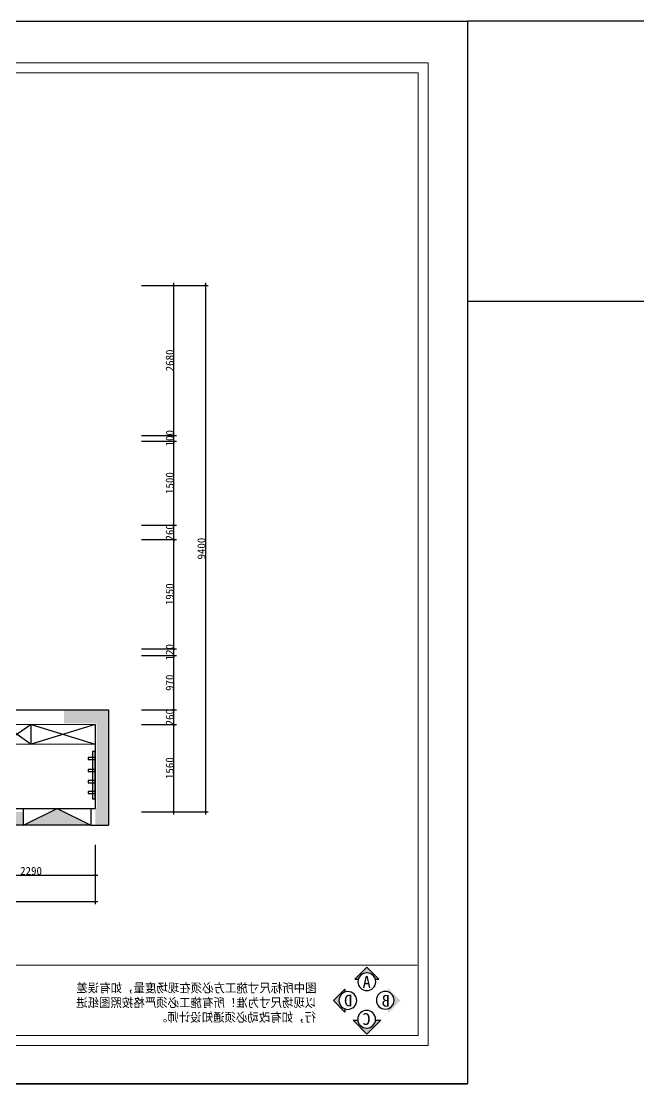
# Model space of a CAD drawing. Header units: inches. Extents: x 1174834 to 1369688, y -175882 to -108740.
# Drawn here: x 1193697 to 1204721, y -146600 to -127629 of the extents above; entities that cross this region are included whole.
import ezdxf

# ---------------------------------------------------------------- set-up
doc = ezdxf.new("R2010")
doc.units = ezdxf.units.IN
doc.header["$LTSCALE"] = 500
doc.header["$MEASUREMENT"] = 0
doc.linetypes.add('ACAD_ISO03W100', pattern=[30, 12, -18])
doc.linetypes.add('DASH', pattern=[0.35, 0.25, -0.1])
doc.layers.add('022外尺寸标注', color=4, linetype='Continuous', lineweight=0)
doc.layers.add('填充线', color=143, linetype='Continuous', lineweight=9)
for name, color, linetype in [('A-01-原始墙体', 7, 'Continuous'), ('SH-尺寸标注', 32, 'Continuous'), ('WALL', 255, 'Continuous'), ('填充', 251, 'Continuous'), ('家具', 2, 'Continuous'), ('特细线', 251, 'Continuous')]:
    doc.layers.add(name, color=color, linetype=linetype)
doc.styles.add('QHGM-宋体', font='', dxfattribs={"width": 0.8})
doc.styles.add('宋体', font='', dxfattribs={"height": 80})
doc.styles.add('样式_1', font='')
doc.styles.add('黑体', font='simhei.ttf', dxfattribs={"height": 80})
doc.styles.get('QHGM-宋体').set_extended_font_data('SimSun')
doc.styles.get('宋体').set_extended_font_data('NSimSun')
doc.styles.get('样式_1').set_extended_font_data('FangSong_GB2312')
doc.dimstyles.new('D_20_2.35', dxfattribs={"dimtxt": 142.857143, "dimasz": 35.714286, "dimexe": 47.619048, "dimexo": 0, "dimgap": 0, "dimtad": 1, "dimdec": 0, "dimzin": 1, "dimdsep": 46, "dimtxsty": 'Standard', "dimblk": 'ARCHTICK', "dimcen": 0.09, "dimdle": 47.619048, "dimclrd": 252, "dimclre": 252, "dimclrt": 134, "dimadec": 0, "dimazin": 0, "dimtfac": 1, "dimtdec": 4, "dimtix": 1, "dimtmove": 2, "dimatfit": 3, "dimfxl": 1, "dimtolj": 1, "dimtzin": 0, "dimarcsym": 0})

# ---------------------------------------------------------------- blocks, each defined once
blk = doc.blocks.new('_ArchTick')
at = {"color": 0, "linetype": 'ByBlock', "const_width": 0.15}
blk.add_lwpolyline([(-0.5, -0.5), (0.5, 0.5)], dxfattribs=at)
blk = doc.blocks.new('*D229')
at = {"layer": 'Defpoints', "color": 0, "linetype": 'Continuous', "transparency": 16777216}
for p in [(1192727, -142333), (1195017, -142333), (1195017, -142873)]:
    blk.add_point(p, dxfattribs=at)
at = {"layer": 'SH-尺寸标注', "color": 252, "linetype": 'Continuous', "lineweight": -2, "transparency": 16777216}
for p, q in [((1192727, -142333), (1192727, -142920)), ((1195017, -142333), (1195017, -142920)), ((1192679, -142873), (1195065, -142873))]:
    blk.add_line(p, q, dxfattribs=at)
at = {"layer": 'SH-尺寸标注', "color": 252, "linetype": 'Continuous', "lineweight": -2, "transparency": 16777216, "xscale": 35.71428581050463, "yscale": 35.71428581050463, "zscale": 35.71428581050463, "rotation": 180}
blk.add_blockref('_ArchTick', (1192727, -142873), dxfattribs=at)
at = {"layer": 'SH-尺寸标注', "color": 252, "linetype": 'Continuous', "lineweight": -2, "transparency": 16777216, "xscale": 35.71428581050463, "yscale": 35.71428581050463, "zscale": 35.71428581050463}
blk.add_blockref('_ArchTick', (1195017, -142873), dxfattribs=at)
at = {"layer": 'SH-尺寸标注', "color": 134, "linetype": 'Continuous', "transparency": 16777216, "insert": (1193872, -142801), "char_height": 142.9, "attachment_point": 5}
blk.add_mtext('\\A1;2290', dxfattribs=at)
blk = doc.blocks.new('*D230')
at = {"layer": 'Defpoints', "color": 0, "linetype": 'Continuous', "transparency": 16777216}
for p in [(1183907, -142333), (1195017, -142333), (1195017, -143344)]:
    blk.add_point(p, dxfattribs=at)
at = {"layer": 'SH-尺寸标注', "color": 252, "linetype": 'Continuous', "lineweight": -2, "transparency": 16777216}
for p, q in [((1183907, -142333), (1183907, -143392)), ((1195017, -142333), (1195017, -143392)), ((1183859, -143344), (1195065, -143344))]:
    blk.add_line(p, q, dxfattribs=at)
at = {"layer": 'SH-尺寸标注', "color": 252, "linetype": 'Continuous', "lineweight": -2, "transparency": 16777216, "xscale": 35.71428581050463, "yscale": 35.71428581050463, "zscale": 35.71428581050463, "rotation": 180}
blk.add_blockref('_ArchTick', (1183907, -143344), dxfattribs=at)
at = {"layer": 'SH-尺寸标注', "color": 252, "linetype": 'Continuous', "lineweight": -2, "transparency": 16777216, "xscale": 35.71428581050463, "yscale": 35.71428581050463, "zscale": 35.71428581050463}
blk.add_blockref('_ArchTick', (1195017, -143344), dxfattribs=at)
at = {"layer": 'SH-尺寸标注', "color": 134, "linetype": 'Continuous', "transparency": 16777216, "insert": (1189462, -143272), "char_height": 142.9, "attachment_point": 5}
blk.add_mtext('\\A1;11110', dxfattribs=at)
blk = doc.blocks.new('*D246')
at = {"layer": 'Defpoints', "color": 0, "linetype": 'Continuous', "transparency": 16777216}
for p in [(1195842, -140185), (1196419, -140185), (1195842, -141745)]:
    blk.add_point(p, dxfattribs=at)
at = {"layer": 'SH-尺寸标注', "color": 252, "linetype": 'Continuous', "lineweight": -2, "transparency": 16777216}
for p, q in [((1195842, -140185), (1196467, -140185)), ((1196419, -141793), (1196419, -140138)), ((1195842, -141745), (1196467, -141745))]:
    blk.add_line(p, q, dxfattribs=at)
at = {"layer": 'SH-尺寸标注', "color": 252, "linetype": 'Continuous', "lineweight": -2, "transparency": 16777216, "xscale": 35.71428581050463, "yscale": 35.71428581050463, "zscale": 35.71428581050463}
for p, rotation in [((1196419, -140185), 90), ((1196419, -141745), 270)]:
    blk.add_blockref('_ArchTick', p, dxfattribs=dict(at, rotation=rotation))
at = {"layer": 'SH-尺寸标注', "color": 134, "linetype": 'Continuous', "transparency": 16777216, "insert": (1196348, -140965), "char_height": 142.9, "attachment_point": 5, "rotation": 90}
blk.add_mtext('\\A1;1560', dxfattribs=at)
blk = doc.blocks.new('*D247')
at = {"layer": 'Defpoints', "color": 0, "linetype": 'Continuous', "transparency": 16777216}
for p in [(1195842, -139925), (1196419, -139925), (1195842, -140185)]:
    blk.add_point(p, dxfattribs=at)
at = {"layer": 'SH-尺寸标注', "color": 252, "linetype": 'Continuous', "lineweight": -2, "transparency": 16777216}
for p, q in [((1195842, -139925), (1196467, -139925)), ((1196419, -139925), (1196419, -139890)), ((1196419, -140185), (1196419, -139925)), ((1195842, -140185), (1196467, -140185)), ((1196419, -140185), (1196419, -140221))]:
    blk.add_line(p, q, dxfattribs=at)
at = {"layer": 'SH-尺寸标注', "color": 252, "linetype": 'Continuous', "lineweight": -2, "transparency": 16777216, "xscale": 35.71428581050463, "yscale": 35.71428581050463, "zscale": 35.71428581050463}
for p, rotation in [((1196419, -139925), 270), ((1196419, -140185), 90)]:
    blk.add_blockref('_ArchTick', p, dxfattribs=dict(at, rotation=rotation))
at = {"layer": 'SH-尺寸标注', "color": 134, "linetype": 'Continuous', "transparency": 16777216, "insert": (1196348, -140055), "char_height": 142.9, "attachment_point": 5, "rotation": 90}
blk.add_mtext('\\A1;260', dxfattribs=at)
blk = doc.blocks.new('*D248')
at = {"layer": 'Defpoints', "color": 0, "linetype": 'Continuous', "transparency": 16777216}
for p in [(1195842, -138955), (1196419, -138955), (1195842, -139925)]:
    blk.add_point(p, dxfattribs=at)
at = {"layer": 'SH-尺寸标注', "color": 252, "linetype": 'Continuous', "lineweight": -2, "transparency": 16777216}
for p, q in [((1195842, -138955), (1196467, -138955)), ((1196419, -139973), (1196419, -138908)), ((1195842, -139925), (1196467, -139925))]:
    blk.add_line(p, q, dxfattribs=at)
at = {"layer": 'SH-尺寸标注', "color": 252, "linetype": 'Continuous', "lineweight": -2, "transparency": 16777216, "xscale": 35.71428581050463, "yscale": 35.71428581050463, "zscale": 35.71428581050463}
for p, rotation in [((1196419, -138955), 90), ((1196419, -139925), 270)]:
    blk.add_blockref('_ArchTick', p, dxfattribs=dict(at, rotation=rotation))
at = {"layer": 'SH-尺寸标注', "color": 134, "linetype": 'Continuous', "transparency": 16777216, "insert": (1196348, -139440), "char_height": 142.9, "attachment_point": 5, "rotation": 90}
blk.add_mtext('\\A1;970', dxfattribs=at)
blk = doc.blocks.new('*D249')
at = {"layer": 'Defpoints', "color": 0, "linetype": 'Continuous', "transparency": 16777216}
for p in [(1195842, -138835), (1196419, -138835), (1195842, -138955)]:
    blk.add_point(p, dxfattribs=at)
at = {"layer": 'SH-尺寸标注', "color": 252, "linetype": 'Continuous', "lineweight": -2, "transparency": 16777216}
for p, q in [((1195842, -138835), (1196467, -138835)), ((1196419, -138835), (1196419, -138800)), ((1196419, -138955), (1196419, -138835)), ((1195842, -138955), (1196467, -138955)), ((1196419, -138955), (1196419, -138991))]:
    blk.add_line(p, q, dxfattribs=at)
at = {"layer": 'SH-尺寸标注', "color": 252, "linetype": 'Continuous', "lineweight": -2, "transparency": 16777216, "xscale": 35.71428581050463, "yscale": 35.71428581050463, "zscale": 35.71428581050463}
for p, rotation in [((1196419, -138835), 270), ((1196419, -138955), 90)]:
    blk.add_blockref('_ArchTick', p, dxfattribs=dict(at, rotation=rotation))
at = {"layer": 'SH-尺寸标注', "color": 134, "linetype": 'Continuous', "transparency": 16777216, "insert": (1196348, -138895), "char_height": 142.9, "attachment_point": 5, "rotation": 90}
blk.add_mtext('\\A1;120', dxfattribs=at)
blk = doc.blocks.new('*D250')
at = {"layer": 'Defpoints', "color": 0, "linetype": 'Continuous', "transparency": 16777216}
for p in [(1195842, -136885), (1196419, -136885), (1195842, -138835)]:
    blk.add_point(p, dxfattribs=at)
at = {"layer": 'SH-尺寸标注', "color": 252, "linetype": 'Continuous', "lineweight": -2, "transparency": 16777216}
for p, q in [((1195842, -136885), (1196467, -136885)), ((1196419, -138883), (1196419, -136838)), ((1195842, -138835), (1196467, -138835))]:
    blk.add_line(p, q, dxfattribs=at)
at = {"layer": 'SH-尺寸标注', "color": 252, "linetype": 'Continuous', "lineweight": -2, "transparency": 16777216, "xscale": 35.71428581050463, "yscale": 35.71428581050463, "zscale": 35.71428581050463}
for p, rotation in [((1196419, -136885), 90), ((1196419, -138835), 270)]:
    blk.add_blockref('_ArchTick', p, dxfattribs=dict(at, rotation=rotation))
at = {"layer": 'SH-尺寸标注', "color": 134, "linetype": 'Continuous', "transparency": 16777216, "insert": (1196348, -137860), "char_height": 142.9, "attachment_point": 5, "rotation": 90}
blk.add_mtext('\\A1;1950', dxfattribs=at)
blk = doc.blocks.new('*D251')
at = {"layer": 'Defpoints', "color": 0, "linetype": 'Continuous', "transparency": 16777216}
for p in [(1195842, -136625), (1196419, -136625), (1195842, -136885)]:
    blk.add_point(p, dxfattribs=at)
at = {"layer": 'SH-尺寸标注', "color": 252, "linetype": 'Continuous', "lineweight": -2, "transparency": 16777216}
for p, q in [((1195842, -136625), (1196467, -136625)), ((1196419, -136625), (1196419, -136590)), ((1196419, -136885), (1196419, -136625)), ((1195842, -136885), (1196467, -136885)), ((1196419, -136885), (1196419, -136921))]:
    blk.add_line(p, q, dxfattribs=at)
at = {"layer": 'SH-尺寸标注', "color": 252, "linetype": 'Continuous', "lineweight": -2, "transparency": 16777216, "xscale": 35.71428581050463, "yscale": 35.71428581050463, "zscale": 35.71428581050463}
for p, rotation in [((1196419, -136625), 270), ((1196419, -136885), 90)]:
    blk.add_blockref('_ArchTick', p, dxfattribs=dict(at, rotation=rotation))
at = {"layer": 'SH-尺寸标注', "color": 134, "linetype": 'Continuous', "transparency": 16777216, "insert": (1196348, -136755), "char_height": 142.9, "attachment_point": 5, "rotation": 90}
blk.add_mtext('\\A1;260', dxfattribs=at)
blk = doc.blocks.new('*D252')
at = {"layer": 'Defpoints', "color": 0, "linetype": 'Continuous', "transparency": 16777216}
for p in [(1195842, -135125), (1196419, -135125), (1195842, -136625)]:
    blk.add_point(p, dxfattribs=at)
at = {"layer": 'SH-尺寸标注', "color": 252, "linetype": 'Continuous', "lineweight": -2, "transparency": 16777216}
for p, q in [((1195842, -135125), (1196467, -135125)), ((1196419, -136673), (1196419, -135078)), ((1195842, -136625), (1196467, -136625))]:
    blk.add_line(p, q, dxfattribs=at)
at = {"layer": 'SH-尺寸标注', "color": 252, "linetype": 'Continuous', "lineweight": -2, "transparency": 16777216, "xscale": 35.71428581050463, "yscale": 35.71428581050463, "zscale": 35.71428581050463}
for p, rotation in [((1196419, -135125), 90), ((1196419, -136625), 270)]:
    blk.add_blockref('_ArchTick', p, dxfattribs=dict(at, rotation=rotation))
at = {"layer": 'SH-尺寸标注', "color": 134, "linetype": 'Continuous', "transparency": 16777216, "insert": (1196348, -135875), "char_height": 142.9, "attachment_point": 5, "rotation": 90}
blk.add_mtext('\\A1;1500', dxfattribs=at)
blk = doc.blocks.new('*D253')
at = {"layer": 'Defpoints', "color": 0, "linetype": 'Continuous', "transparency": 16777216}
for p in [(1195842, -135025), (1196419, -135025), (1195842, -135125)]:
    blk.add_point(p, dxfattribs=at)
at = {"layer": 'SH-尺寸标注', "color": 252, "linetype": 'Continuous', "lineweight": -2, "transparency": 16777216}
for p, q in [((1195842, -135025), (1196467, -135025)), ((1196419, -135025), (1196419, -134990)), ((1196419, -135125), (1196419, -135025)), ((1195842, -135125), (1196467, -135125)), ((1196419, -135125), (1196419, -135161))]:
    blk.add_line(p, q, dxfattribs=at)
at = {"layer": 'SH-尺寸标注', "color": 252, "linetype": 'Continuous', "lineweight": -2, "transparency": 16777216, "xscale": 35.71428581050463, "yscale": 35.71428581050463, "zscale": 35.71428581050463}
for p, rotation in [((1196419, -135025), 270), ((1196419, -135125), 90)]:
    blk.add_blockref('_ArchTick', p, dxfattribs=dict(at, rotation=rotation))
at = {"layer": 'SH-尺寸标注', "color": 134, "linetype": 'Continuous', "transparency": 16777216, "insert": (1196348, -135075), "char_height": 142.9, "attachment_point": 5, "rotation": 90}
blk.add_mtext('\\A1;100', dxfattribs=at)
blk = doc.blocks.new('*D254')
at = {"layer": 'Defpoints', "color": 0, "linetype": 'Continuous', "transparency": 16777216}
for p in [(1195842, -132345), (1196419, -132345), (1195842, -135025)]:
    blk.add_point(p, dxfattribs=at)
at = {"layer": 'SH-尺寸标注', "color": 252, "linetype": 'Continuous', "lineweight": -2, "transparency": 16777216}
for p, q in [((1195842, -132345), (1196467, -132345)), ((1196419, -135073), (1196419, -132298)), ((1195842, -135025), (1196467, -135025))]:
    blk.add_line(p, q, dxfattribs=at)
at = {"layer": 'SH-尺寸标注', "color": 252, "linetype": 'Continuous', "lineweight": -2, "transparency": 16777216, "xscale": 35.71428581050463, "yscale": 35.71428581050463, "zscale": 35.71428581050463}
for p, rotation in [((1196419, -132345), 90), ((1196419, -135025), 270)]:
    blk.add_blockref('_ArchTick', p, dxfattribs=dict(at, rotation=rotation))
at = {"layer": 'SH-尺寸标注', "color": 134, "linetype": 'Continuous', "transparency": 16777216, "insert": (1196348, -133685), "char_height": 142.9, "attachment_point": 5, "rotation": 90}
blk.add_mtext('\\A1;2680', dxfattribs=at)
blk = doc.blocks.new('*D255')
at = {"layer": 'Defpoints', "color": 0, "linetype": 'Continuous', "transparency": 16777216}
for p in [(1195842, -132345), (1195842, -141745), (1196985, -141745)]:
    blk.add_point(p, dxfattribs=at)
at = {"layer": 'SH-尺寸标注', "color": 252, "linetype": 'Continuous', "lineweight": -2, "transparency": 16777216}
for p, q in [((1195842, -132345), (1197033, -132345)), ((1196985, -132298), (1196985, -141793)), ((1195842, -141745), (1197033, -141745))]:
    blk.add_line(p, q, dxfattribs=at)
at = {"layer": 'SH-尺寸标注', "color": 252, "linetype": 'Continuous', "lineweight": -2, "transparency": 16777216, "xscale": 35.71428581050463, "yscale": 35.71428581050463, "zscale": 35.71428581050463}
for p, rotation in [((1196985, -132345), 90), ((1196985, -141745), 270)]:
    blk.add_blockref('_ArchTick', p, dxfattribs=dict(at, rotation=rotation))
at = {"layer": 'SH-尺寸标注', "color": 134, "linetype": 'Continuous', "transparency": 16777216, "insert": (1196914, -137045), "char_height": 142.9, "attachment_point": 5, "rotation": 90}
blk.add_mtext('\\A1;9400', dxfattribs=at)
blk = doc.blocks.new('grhfgxghd')
at = {"layer": '填充'}
h = blk.add_hatch(color=256, dxfattribs=at)
edge = h.paths.add_edge_path()
edge.add_line((4603.04, -586.82), (4601.8, -586.82))
edge.add_line((4601.8, -586.82), (4606.01, -582.6))
edge.add_line((4606.01, -582.6), (4610.23, -586.82))
edge.add_line((4610.23, -586.82), (4609, -586.82))
edge.add_ellipse((4606.02, -587.69), major_axis=(3.1, 0), ratio=1, start_angle=16.2569, end_angle=163.6607)
edge = h.paths.add_edge_path()
edge.add_line((4617.71, -594.3), (4613.66, -598.36))
edge.add_line((4613.66, -598.36), (4613.66, -597.18))
edge.add_ellipse((4612.65, -594.25), major_axis=(3.1, 0), ratio=1, start_angle=-71.1175, end_angle=-0.0533)
edge.add_ellipse((4612.65, -594.25), major_axis=(-3.1, 0), ratio=1, start_angle=180.0264, end_angle=251.0906)
edge.add_line((4613.66, -591.31), (4613.66, -590.25))
edge.add_line((4613.66, -590.25), (4617.71, -594.3))
edge = h.paths.add_edge_path()
edge.add_ellipse((4599.6, -594.18), major_axis=(3.1, 0), ratio=1, start_angle=179.9724, end_angle=251.2533)
edge.add_line((4598.6, -597.12), (4598.6, -598.6))
edge.add_line((4598.6, -598.6), (4594.31, -594.3))
edge.add_line((4594.31, -594.3), (4598.6, -590.01))
edge.add_line((4598.6, -590.01), (4598.6, -591.24))
edge.add_ellipse((4599.6, -594.18), major_axis=(3.1, 0), ratio=1, start_angle=108.6746, end_angle=179.9555)
edge = h.paths.add_edge_path()
edge.add_line((4601.18, -601.17), (4603.01, -601.17))
edge.add_ellipse((4606.09, -600.8), major_axis=(3.1, 0), ratio=1, start_angle=186.7941, end_angle=353.0374)
edge.add_line((4609.17, -601.17), (4610.84, -601.17))
edge.add_line((4610.84, -601.17), (4606.01, -606))
edge.add_line((4606.01, -606), (4601.18, -601.17))
for p, q in [((4606.01, -582.6), (4601.8, -586.82)), ((4610.23, -586.82), (4606.01, -582.6)), ((4603.04, -586.82), (4601.8, -586.82)), ((4610.23, -586.82), (4609, -586.82)), ((4617.71, -594.3), (4613.66, -590.25)), ((4613.66, -590.25), (4613.66, -591.31)), ((4613.66, -598.36), (4617.71, -594.3)), ((4613.66, -597.18), (4613.66, -598.36)), ((4601.18, -601.17), (4606.01, -606)), ((4603.01, -601.17), (4601.18, -601.17)), ((4606.01, -606), (4610.84, -601.17)), ((4610.84, -601.17), (4609.17, -601.17))]:
    blk.add_line(p, q, dxfattribs=at)
for centre in [(4606.02, -587.69), (4599.6, -594.18), (4612.65, -594.25), (4606.09, -600.8)]:
    blk.add_ellipse(centre, major_axis=(-3.1, 0), ratio=1, start_param=3.141678, end_param=9.424863, dxfattribs=at)
at = {"layer": 'WALL', "color": 4}
for s, p in [('A', (4604.67, -589.87)), ('B', (4597.98, -596.43)), ('D', (4611.14, -596.34)), ('C', (4604.71, -602.81))]:
    blk.add_text(s, height=4.14, dxfattribs=at).set_placement(p)
blk = doc.blocks.new('gndghfggn')
at = {"layer": '022外尺寸标注'}
h = blk.add_hatch(color=143, dxfattribs=at)
h.dxf.hatch_style = 1
h.paths.add_polyline_path([(4708.14, -1030.86), (4707.46, -1030.86), (4707.46, -1031.54), (4708.14, -1031.54)], flags=17)
h.paths.add_polyline_path([(4708.93, -1030.86), (4708.25, -1030.86), (4708.25, -1031.54), (4708.93, -1031.54)], flags=17)
h.paths.add_polyline_path([(4708.93, -1032.34), (4708.93, -1031.66), (4708.25, -1031.66), (4708.25, -1032.34)], flags=17)
h.paths.add_polyline_path([(4708.14, -1031.66), (4707.46, -1031.66), (4707.46, -1032.34), (4708.14, -1032.34)], flags=17)
h.paths.add_polyline_path([(4710.39, -1028.73), (4708.02, -1028.73), (4707.62, -1028.77), (4707.04, -1028.94), (4706.7, -1029.1), (4706.37, -1029.31), (4706.02, -1029.61), (4705.8, -1029.84), (4705.54, -1030.22), (4705.33, -1030.65), (4705.17, -1031.15), (4705.12, -1031.56), (4705.12, -1034.73), (4705.63, -1034.73), (4705.63, -1031.71), (4705.66, -1031.4), (4705.7, -1031.18), (4705.76, -1030.99), (4705.85, -1030.73), (4706.05, -1030.36), (4706.27, -1030.1), (4706.51, -1029.86), (4706.75, -1029.68), (4706.93, -1029.57), (4707.07, -1029.49), (4707.22, -1029.44), (4707.43, -1029.37), (4707.64, -1029.3), (4707.9, -1029.25), (4710.39, -1029.25), (4710.39, -1034.74), (4710.9, -1034.74), (4710.9, -1026.02), (4711.04, -1026.09), (4711.14, -1026.15), (4711.24, -1026.23), (4711.29, -1026.29), (4711.34, -1026.33), (4711.42, -1026.44), (4711.51, -1026.59), (4711.56, -1026.72), (4711.58, -1026.77), (4711.61, -1026.83), (4711.62, -1026.91), (4711.64, -1027.02), (4711.66, -1027.11), (4711.66, -1034.74), (4712.18, -1034.74), (4712.18, -1027.13), (4712.16, -1026.9), (4712.1, -1026.66), (4711.98, -1026.37), (4711.84, -1026.12), (4711.62, -1025.87), (4711.38, -1025.68), (4711.25, -1025.62), (4710.9, -1025.48), (4710.9, -1023.79), (4707.06, -1023.79), (4707.06, -1024.27), (4707.14, -1024.6), (4707.32, -1024.97), (4707.55, -1025.23), (4707.8, -1025.43), (4708.08, -1025.58), (4708.35, -1025.69), (4708.74, -1025.79), (4709.09, -1025.84), (4709.57, -1025.9), (4710.02, -1025.93), (4710.39, -1025.93)])
h.paths.add_polyline_path([(4710.4, -1025.43), (4710.04, -1025.43), (4709.62, -1025.4), (4709.16, -1025.34), (4708.84, -1025.3), (4708.51, -1025.21), (4708.29, -1025.12), (4708.07, -1025.01), (4707.89, -1024.87), (4707.74, -1024.69), (4707.62, -1024.44), (4707.58, -1024.29), (4710.4, -1024.29)], flags=16)
h.paths.add_polyline_path([(4711.43, -1025, 0.456232), (4713.06, -1023.39, 0.456232)])
at = {"layer": '022外尺寸标注', "color": 143}
for points in [[(4710.9, -1026.02), (4711.04, -1026.09), (4711.14, -1026.15), (4711.24, -1026.23), (4711.29, -1026.29), (4711.34, -1026.33), (4711.42, -1026.44), (4711.51, -1026.59), (4711.56, -1026.72), (4711.58, -1026.77), (4711.61, -1026.83), (4711.62, -1026.91), (4711.64, -1027.02), (4711.66, -1027.11), (4711.66, -1034.74), (4712.18, -1034.74), (4712.18, -1027.13), (4712.16, -1026.9), (4712.1, -1026.66), (4711.98, -1026.37), (4711.84, -1026.12), (4711.62, -1025.87), (4711.38, -1025.68), (4711.25, -1025.62), (4710.9, -1025.48), (4710.9, -1023.79), (4707.06, -1023.79), (4707.06, -1024.27), (4707.14, -1024.6), (4707.32, -1024.97), (4707.55, -1025.23), (4707.8, -1025.43), (4708.08, -1025.58), (4708.35, -1025.69), (4708.74, -1025.79), (4709.09, -1025.84), (4709.57, -1025.9), (4710.02, -1025.93), (4710.39, -1025.93), (4710.39, -1028.73), (4708.02, -1028.73), (4707.62, -1028.77), (4707.04, -1028.94), (4706.7, -1029.1), (4706.37, -1029.31), (4706.02, -1029.61), (4705.8, -1029.84), (4705.54, -1030.22), (4705.33, -1030.65), (4705.17, -1031.15), (4705.12, -1031.56), (4705.12, -1034.73), (4705.63, -1034.73), (4705.63, -1031.71), (4705.66, -1031.4), (4705.7, -1031.18), (4705.76, -1030.99), (4705.85, -1030.73), (4706.05, -1030.36), (4706.27, -1030.1), (4706.51, -1029.86), (4706.75, -1029.68), (4706.93, -1029.57), (4707.07, -1029.49), (4707.22, -1029.44), (4707.43, -1029.37), (4707.64, -1029.3), (4707.9, -1029.25), (4710.39, -1029.25), (4710.39, -1034.74)], [(4710.39, -1034.74), (4710.9, -1034.74), (4710.9, -1026.02)]]:
    blk.add_lwpolyline(points, dxfattribs=at)
for points in [[(4710.4, -1025.43), (4710.4, -1024.29), (4707.58, -1024.29), (4707.62, -1024.44), (4707.74, -1024.69), (4707.89, -1024.87), (4708.07, -1025.01), (4708.29, -1025.12), (4708.51, -1025.21), (4708.84, -1025.3), (4709.16, -1025.34), (4709.62, -1025.4), (4710.04, -1025.43)], [(4707.46, -1031.54), (4708.14, -1031.54), (4708.14, -1030.86), (4707.46, -1030.86)], [(4707.46, -1032.34), (4708.14, -1032.34), (4708.14, -1031.66), (4707.46, -1031.66)], [(4708.25, -1031.54), (4708.93, -1031.54), (4708.93, -1030.86), (4708.25, -1030.86)], [(4708.25, -1032.34), (4708.93, -1032.34), (4708.93, -1031.66), (4708.25, -1031.66)]]:
    blk.add_lwpolyline(points, close=True, dxfattribs=at)
for centre, start, end in [((4712.95, -1024.9), 85.683, 183.7789), ((4711.55, -1023.49), 265.683, 3.7789)]:
    blk.add_arc(centre, 1.52, start, end, dxfattribs=at)
at = {"layer": '022外尺寸标注', "color": 143, "attachment_point": 1}
for s, width, insert, char_height, style in [('{\\f南宋书局体|b1|i0|c134|p2;\\T1.3;长颈鹿装饰}', 35.0689, (4713.92, -1026.39), 4, '宋体'), ('{\\f汉仪全唐诗简|b1|i0|c134|p18;\\T1.3;GIRAFFE DECOR}', 39.5744, (4714.68, -1032.6), 1.5, '样式_1')]:
    blk.add_mtext_dynamic_manual_height_columns(s, width=width, gutter_width=12.5, heights=[0], dxfattribs=dict(at, insert=insert, char_height=char_height, style=style))
blk = doc.blocks.new('JNNJ')
at = {"layer": 'WALL', "color": 8, "ltscale": 0.5}
for p, q in [((283797, -80914), (283797, -98160)), ((308185, -80914), (283797, -80914)), ((308185, -98160), (308185, -80914)), ((283797, -98160), (308185, -98160)), ((308185, -98160), (283797, -98160))]:
    blk.add_line(p, q, dxfattribs=at)
at = {"layer": '填充线'}
for p, q in [((284431, -81588), (307456, -81588)), ((284431, -97537), (284431, -81588)), ((307456, -81588), (307456, -97537)), ((284594, -81751), (284594, -97374)), ((307293, -81751), (284594, -81751)), ((307293, -97374), (307293, -81751)), ((307293, -96236), (284612, -96236)), ((301659, -96805), (307293, -96805)), ((284594, -97374), (307293, -97374)), ((284431, -97537), (307456, -97537))]:
    blk.add_line(p, q, dxfattribs=at)
blk = doc.blocks.new('HHYT')
at = {"layer": '填充线'}
for p, q in [((390529, -114619), (390529, -113481)), ((397952, -113481), (397952, -114619)), ((400946, -113481), (400946, -114619)), ((400946, -113481), (400946, -114619)), ((402306, -113481), (402306, -114619)), ((404011, -113481), (404011, -114619)), ((405371, -113481), (405371, -114619))]:
    blk.add_line(p, q, dxfattribs=at)
blk.add_blockref('JNNJ', (99287, -17246))
at = {"layer": '填充'}
for name, p, xscale, yscale, zscale in [('grhfgxghd', (170750, -86449), 46.45337964286096, 46.45337964286096, 46.45337964286096), ('gndghfggn', (117997, -54237), 58.06672455353011, 58.06672455353011, 58.06672455353011)]:
    blk.add_blockref(name, p, dxfattribs=dict(at, xscale=xscale, yscale=yscale, zscale=zscale))
at = {"layer": '填充线'}
for s, height, style, width, p in [('设   计', 126.5, 'QHGM-宋体', 0.8, (401222, -113756)), ('审   核', 126.5, 'QHGM-宋体', 0.8, (404294, -113759)), ('武汉市长颈鹿装饰设计工程有限责任公司', 166.55, 'QHGM-宋体', 0.8, (393701, -114005)), ('咨询热线：027--88865661 ', 126.47, '宋体', 1, (398443, -113886)), ('DESIGNED BY', 126.47, 'QHGM-宋体', 0.8, (401210, -113972)), ('VERIFIED BY', 126.47, 'QHGM-宋体', 0.8, (404269, -113959)), ('设计师电话', 126.5, 'QHGM-宋体', 0.8, (401228, -114321)), ('图   号', 126.5, 'QHGM-宋体', 0.8, (404305, -114317)), (' TELEPHONE BY', 126.47, 'QHGM-宋体', 0.8, (401114, -114527)), ('DRAWING NO.', 126.47, 'QHGM-宋体', 0.8, (404331, -114541))]:
    blk.add_text(s, height=height, dxfattribs=dict(at, style=style, width=width)).set_placement(p)
for s, height, style, p in [('地址：武汉市白沙洲大道白沙洲未来城4栋2楼', 102.81, '黑体', (393692, -114311)), ('网址: ', 126.5, '宋体', (398433, -114314))]:
    blk.add_text(s, height=height, dxfattribs=dict(at, style=style)).set_placement(p)
at = {"layer": '家具', "color": 8, "width": 1}
for s, p in [('图中所标尺寸施工方必须在现场度量，如有误差', (385532, -113923)), ('行，如有改动必须通知设计师。', (385541, -114399))]:
    blk.add_text(s, height=142.79, dxfattribs=at).set_placement(p)
at = {"layer": '家具', "color": 8}
blk.add_text('以现场尺寸为准！所有施工必须严格按照图纸进', height=142.79, dxfattribs=at).set_placement((385535, -114161))

msp = doc.modelspace()

# ---------------------------------------------------------------- hatches: boundary and pattern name
at = {"layer": '特细线'}
h = msp.add_hatch(color=256, dxfattribs=at)
h.dxf.hatch_style = 1
h.paths.add_polyline_path([(1194458.8, -139925.3), (1195257.1, -139925.3), (1195257.1, -141985.3), (1195017.1, -141985.3), (1195017.1, -141685.3), (1195042, -141685.3), (1195042, -140162.8), (1194458.8, -140162.8)])
h = msp.add_hatch(color=256, dxfattribs=at)
h.dxf.hatch_style = 1
h.paths.add_polyline_path([(1193737.1, -141985.3), (1194337.1, -141685.3), (1194937.1, -141985.3)])
h = msp.add_hatch(color=256, dxfattribs=at)
h.dxf.hatch_style = 1
h.paths.add_polyline_path([(1189593.7, -141745.3), (1193737.1, -141745.3), (1193737.1, -141985.3), (1189593.7, -141985.3)])

# ---------------------------------------------------------------- linework, layer by layer
at = {"color": 147, "linetype": 'ACAD_ISO03W100', "ltscale": 3}
for p, q in [((1193377.1, -140181.2), (1193872.1, -140535.3)), ((1193872.1, -140185.3), (1193377.1, -140531.2)), ((1193872.1, -140185.3), (1195017.1, -140535.3)), ((1195017.1, -140185.3), (1193872.1, -140535.3))]:
    msp.add_line(p, q, dxfattribs=at)
at = {"color": 3, "linetype": 'DASH', "ltscale": 150}
for p, q in [((1193872.1, -140535.3), (1193872.1, -140185.3)), ((1193377.1, -140531.2), (1195017.1, -140535.3))]:
    msp.add_line(p, q, dxfattribs=at)
msp.add_lwpolyline([(1206661.2, -127629.4), (1201661.2, -127629.4), (1201661.2, -132629.4), (1206661.2, -132629.4)], close=True)
at = {"color": 3}
msp.add_lwpolyline([(1195017.1, -140670.2), (1194968.3, -140670.2), (1194968.3, -141511.9), (1195017.1, -141511.9)], close=True, dxfattribs=at)
at = {"layer": 'A-01-原始墙体', "color": 4}
for p, q in [((1193377.1, -139921.2), (1195257.1, -139925.3)), ((1195257.1, -139925.3), (1195257.1, -141985.3)), ((1193377.1, -140181.2), (1195017.1, -140185.3)), ((1195017.1, -140185.3), (1195017.1, -141685.3)), ((1193477.1, -141685.3), (1193737.1, -141685.3)), ((1193737.1, -141985.3), (1193737.1, -141685.3)), ((1194937.1, -141685.3), (1194937.1, -141985.3)), ((1194937.1, -141685.3), (1195017.1, -141685.3)), ((1193737.1, -141985.3), (1183667.1, -141985.3)), ((1194937.1, -141985.3), (1195257.1, -141985.3))]:
    msp.add_line(p, q, dxfattribs=at)
at = {"layer": '特细线'}
for p, q in [((1193737.1, -141685.3), (1194937.1, -141685.3)), ((1194937.1, -141985.3), (1193737.1, -141985.3))]:
    msp.add_line(p, q, dxfattribs=at)
for points in [[(1195017.1, -140772.1), (1194893.6, -140772.1), (1194893.6, -140808.1), (1195017.1, -140808.1)], [(1195017.1, -140990), (1194893.6, -140990), (1194893.6, -141026.1), (1195017.1, -141026.1)], [(1195017.1, -141188.4), (1194893.6, -141188.4), (1194893.6, -141224.4), (1195017.1, -141224.4)], [(1195017.1, -141382.8), (1194893.6, -141382.8), (1194893.6, -141418.8), (1195017.1, -141418.8)]]:
    msp.add_lwpolyline(points, close=True, dxfattribs=at)
msp.add_lwpolyline([(1193737.1, -141985.3), (1194337.1, -141685.3), (1194937.1, -141985.3)], dxfattribs=at)

# ---------------------------------------------------------------- block references
at = {"xscale": -1.1, "yscale": 1.1, "zscale": 1.1}
msp.add_blockref('HHYT', (1623053.3, -19653.9), dxfattribs=at)

# ---------------------------------------------------------------- dimensions: what is measured, and where the dimension line sits
at = {"layer": 'SH-尺寸标注', "color": 252, "linetype": 'Continuous'}
for base, p1, p2, angle, picture, middle in [((1196419.4, -132345.3), (1195842, -135025.3), (1195842, -132345.3), 270, '*D254', (1196348, -133685.3)), ((1196419.4, -135025.3), (1195842, -135125.3), (1195842, -135025.3), 270, '*D253', (1196348, -135075.3)), ((1196419.4, -135125.3), (1195842, -136625.3), (1195842, -135125.3), 270, '*D252', (1196348, -135875.3)), ((1196419.4, -136625.3), (1195842, -136885.3), (1195842, -136625.3), 270, '*D251', (1196348, -136755.3)), ((1196419.4, -136885.3), (1195842, -138835.3), (1195842, -136885.3), 270, '*D250', (1196348, -137860.3)), ((1196419.4, -138835.3), (1195842, -138955.3), (1195842, -138835.3), 270, '*D249', (1196348, -138895.3)), ((1196419.4, -138955.3), (1195842, -139925.3), (1195842, -138955.3), 270, '*D248', (1196348, -139440.3)), ((1196419.4, -139925.3), (1195842, -140185.3), (1195842, -139925.3), 270, '*D247', (1196348, -140055.3)), ((1196419.4, -140185.3), (1195842, -141745.3), (1195842, -140185.3), 270, '*D246', (1196348, -140965.3)), ((1195017.1, -142872.9), (1192727.1, -142333.1), (1195017.1, -142333.1), 0, '*D229', (1193872.1, -142801.4))]:
    dim = msp.add_linear_dim(base=base, p1=p1, p2=p2, angle=angle, dimstyle='D_20_2.35', dxfattribs=at)
    dim.commit()
    dim.dimension.update_dxf_attribs({"geometry": picture, "text_midpoint": middle})
for p1, p2, distance, picture, middle in [((1195842, -132345.3), (1195842, -141745.3), 1143.4, '*D255', (1196913.9, -137045.3)), ((1183907.1, -142333.1), (1195017.1, -142333.1), -1010.9, '*D230', (1189462.1, -143272.5))]:
    dim = msp.add_aligned_dim(p1=p1, p2=p2, distance=distance, dimstyle='D_20_2.35', dxfattribs=at)
    dim.commit()
    dim.dimension.update_dxf_attribs({"geometry": picture, "text_midpoint": middle})

doc.saveas('drawing.dxf')
